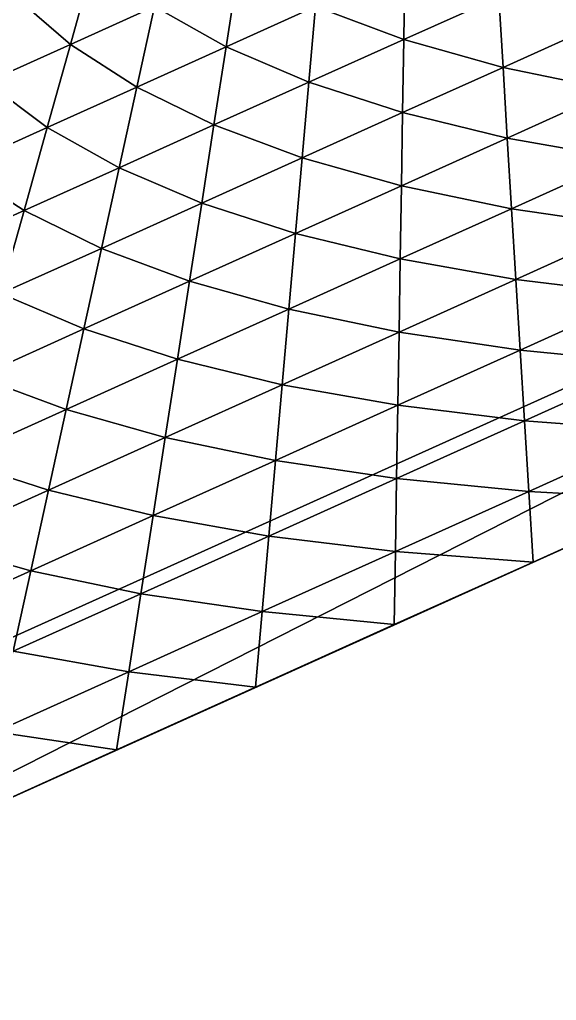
# Model space of a CAD drawing. Header units: metres. Extents: x -32.6 to 43.8, y -33.1 to 27.7.
# Drawn here: x -2.686 to -0.566, y -6.221 to -2.345 of the extents above; entities that cross this region are included whole.
import ezdxf

# ---------------------------------------------------------------- set-up
doc = ezdxf.new("R2010")
doc.units = ezdxf.units.M
for name, color, linetype in [('MANSARDA', 4, 'CONTINUOUS'), ('STRECHA_JIH', 6, 'CONTINUOUS'), ('ZDIVO', 6, 'CONTINUOUS')]:
    doc.layers.add(name, color=color, linetype=linetype)

msp = doc.modelspace()

# ---------------------------------------------------------------- linework, layer by layer
at = {"layer": 'MANSARDA'}
for points in [[(6.7267, -0.5235, 4.36), (-4.1305, -5.4244, 4.36), (-4.4968, -6.2212, 7.29)], [(6.7267, -0.5235, 4.36), (-4.4968, -6.2212, 7.29), (7.5668, -0.7757, 7.29)]]:
    msp.add_3dface(points, dxfattribs=at)
at = {"layer": 'STRECHA_JIH'}
for points in [[(-0.3806, -2.3543, 8.6497), (-0.7941, -2.2539, 8.8439), (-0.4193, -2.0848, 8.8439)], [(-2.4855, -2.4423, 9.2324), (-2.7038, -2.2535, 9.4266), (-2.394, -2.1139, 9.4266)], [(-2.154, -2.2929, 9.2324), (-2.4855, -2.4423, 9.2324), (-2.394, -2.1139, 9.4266)], [(-1.8706, -2.4522, 9.0381), (-2.154, -2.2929, 9.2324), (-1.8225, -2.1435, 9.2324)], [(-1.5174, -2.293, 9.0381), (-1.8706, -2.4522, 9.0381), (-1.8225, -2.1435, 9.2324)], [(-1.169, -2.4229, 8.8439), (-1.5174, -2.293, 9.0381), (-1.1643, -2.1338, 9.0381)], [(-0.7941, -2.2539, 8.8439), (-1.169, -2.4229, 8.8439), (-1.1643, -2.1338, 9.0381)], [(-2.4855, -2.4423, 9.2324), (-2.8169, -2.5917, 9.2324), (-2.7038, -2.2535, 9.4266)], [(-0.7771, -2.5332, 8.6497), (-1.169, -2.4229, 8.8439), (-0.7941, -2.2539, 8.8439)], [(-0.3806, -2.3543, 8.6497), (-0.7771, -2.5332, 8.6497), (-0.7941, -2.2539, 8.8439)], [(-2.2238, -2.6115, 9.0381), (-2.4855, -2.4423, 9.2324), (-2.154, -2.2929, 9.2324)], [(-1.8706, -2.4522, 9.0381), (-2.2238, -2.6115, 9.0381), (-2.154, -2.2929, 9.2324)], [(-1.5438, -2.5919, 8.8439), (-1.8706, -2.4522, 9.0381), (-1.5174, -2.293, 9.0381)], [(-1.169, -2.4229, 8.8439), (-1.5438, -2.5919, 8.8439), (-1.5174, -2.293, 9.0381)], [(-0.342, -2.6239, 8.4554), (-0.7771, -2.5332, 8.6497), (-0.3806, -2.3543, 8.6497)], [(-1.1737, -2.712, 8.6497), (-1.5438, -2.5919, 8.8439), (-1.169, -2.4229, 8.8439)], [(-0.7771, -2.5332, 8.6497), (-1.1737, -2.712, 8.6497), (-1.169, -2.4229, 8.8439)], [(-2.5769, -2.7707, 9.0381), (-2.8169, -2.5917, 9.2324), (-2.4855, -2.4423, 9.2324)], [(-2.2238, -2.6115, 9.0381), (-2.5769, -2.7707, 9.0381), (-2.4855, -2.4423, 9.2324)], [(-1.9187, -2.761, 8.8439), (-2.2238, -2.6115, 9.0381), (-1.8706, -2.4522, 9.0381)], [(-1.5438, -2.5919, 8.8439), (-1.9187, -2.761, 8.8439), (-1.8706, -2.4522, 9.0381)], [(-0.7602, -2.8125, 8.4554), (-1.1737, -2.712, 8.6497), (-0.7771, -2.5332, 8.6497)], [(-0.342, -2.6239, 8.4554), (-0.7602, -2.8125, 8.4554), (-0.7771, -2.5332, 8.6497)], [(-2.5769, -2.7707, 9.0381), (-2.9301, -2.9299, 9.0381), (-2.8169, -2.5917, 9.2324)], [(-1.5702, -2.8909, 8.6497), (-1.9187, -2.761, 8.8439), (-1.5438, -2.5919, 8.8439)], [(-1.1737, -2.712, 8.6497), (-1.5702, -2.8909, 8.6497), (-1.5438, -2.5919, 8.8439)], [(-2.2935, -2.93, 8.8439), (-2.5769, -2.7707, 9.0381), (-2.2238, -2.6115, 9.0381)], [(-1.9187, -2.761, 8.8439), (-2.2935, -2.93, 8.8439), (-2.2238, -2.6115, 9.0381)], [(-0.3033, -2.8934, 8.2612), (-0.7602, -2.8125, 8.4554), (-0.342, -2.6239, 8.4554)], [(-1.1784, -3.0012, 8.4554), (-1.5702, -2.8909, 8.6497), (-1.1737, -2.712, 8.6497)], [(-0.7602, -2.8125, 8.4554), (-1.1784, -3.0012, 8.4554), (-1.1737, -2.712, 8.6497)], [(-2.6684, -3.0991, 8.8439), (-2.9301, -2.9299, 9.0381), (-2.5769, -2.7707, 9.0381)], [(-2.2935, -2.93, 8.8439), (-2.6684, -3.0991, 8.8439), (-2.5769, -2.7707, 9.0381)], [(-1.9668, -3.0698, 8.6497), (-2.2935, -2.93, 8.8439), (-1.9187, -2.761, 8.8439)], [(-1.5702, -2.8909, 8.6497), (-1.9668, -3.0698, 8.6497), (-1.9187, -2.761, 8.8439)], [(-0.7432, -3.0919, 8.2612), (-1.1784, -3.0012, 8.4554), (-0.7602, -2.8125, 8.4554)], [(-0.3033, -2.8934, 8.2612), (-0.7432, -3.0919, 8.2612), (-0.7602, -2.8125, 8.4554)], [(-1.5966, -3.1899, 8.4554), (-1.9668, -3.0698, 8.6497), (-1.5702, -2.8909, 8.6497)], [(-1.1784, -3.0012, 8.4554), (-1.5966, -3.1899, 8.4554), (-1.5702, -2.8909, 8.6497)], [(-0.2646, -3.1629, 8.0669), (-0.7432, -3.0919, 8.2612), (-0.3033, -2.8934, 8.2612)], [(-2.6684, -3.0991, 8.8439), (-3.0432, -3.2681, 8.8439), (-2.9301, -2.9299, 9.0381)], [(-2.3633, -3.2486, 8.6497), (-2.6684, -3.0991, 8.8439), (-2.2935, -2.93, 8.8439)], [(-1.9668, -3.0698, 8.6497), (-2.3633, -3.2486, 8.6497), (-2.2935, -2.93, 8.8439)], [(-1.1831, -3.2903, 8.2612), (-1.5966, -3.1899, 8.4554), (-1.1784, -3.0012, 8.4554)], [(-0.7432, -3.0919, 8.2612), (-1.1831, -3.2903, 8.2612), (-1.1784, -3.0012, 8.4554)], [(-2.7598, -3.4275, 8.6497), (-3.0432, -3.2681, 8.8439), (-2.6684, -3.0991, 8.8439)], [(-2.3633, -3.2486, 8.6497), (-2.7598, -3.4275, 8.6497), (-2.6684, -3.0991, 8.8439)], [(-2.0149, -3.3785, 8.4554), (-2.3633, -3.2486, 8.6497), (-1.9668, -3.0698, 8.6497)], [(-1.5966, -3.1899, 8.4554), (-2.0149, -3.3785, 8.4554), (-1.9668, -3.0698, 8.6497)], [(-0.7262, -3.3712, 8.0669), (-1.1831, -3.2903, 8.2612), (-0.7432, -3.0919, 8.2612)], [(-0.2646, -3.1629, 8.0669), (-0.7262, -3.3712, 8.0669), (-0.7432, -3.0919, 8.2612)], [(-0.226, -3.4324, 7.8727), (-0.7262, -3.3712, 8.0669), (-0.2646, -3.1629, 8.0669)], [(-1.623, -3.4888, 8.2612), (-2.0149, -3.3785, 8.4554), (-1.5966, -3.1899, 8.4554)], [(-1.1831, -3.2903, 8.2612), (-1.623, -3.4888, 8.2612), (-1.5966, -3.1899, 8.4554)], [(-2.4331, -3.5672, 8.4554), (-2.7598, -3.4275, 8.6497), (-2.3633, -3.2486, 8.6497)], [(-2.0149, -3.3785, 8.4554), (-2.4331, -3.5672, 8.4554), (-2.3633, -3.2486, 8.6497)], [(-1.1878, -3.5795, 8.0669), (-1.623, -3.4888, 8.2612), (-1.1831, -3.2903, 8.2612)], [(-0.7262, -3.3712, 8.0669), (-1.1878, -3.5795, 8.0669), (-1.1831, -3.2903, 8.2612)], [(-0.7093, -3.6505, 7.8727), (-1.1878, -3.5795, 8.0669), (-0.7262, -3.3712, 8.0669)], [(-0.226, -3.4324, 7.8727), (-0.7093, -3.6505, 7.8727), (-0.7262, -3.3712, 8.0669)], [(-2.0629, -3.6873, 8.2612), (-2.4331, -3.5672, 8.4554), (-2.0149, -3.3785, 8.4554)], [(-1.623, -3.4888, 8.2612), (-2.0629, -3.6873, 8.2612), (-2.0149, -3.3785, 8.4554)], [(-2.4331, -3.5672, 8.4554), (-2.8513, -3.7559, 8.4554), (-2.7598, -3.4275, 8.6497)], [(-0.1873, -3.702, 7.6785), (-0.7093, -3.6505, 7.8727), (-0.226, -3.4324, 7.8727)], [(-1.6494, -3.7878, 8.0669), (-2.0629, -3.6873, 8.2612), (-1.623, -3.4888, 8.2612)], [(-1.1878, -3.5795, 8.0669), (-1.6494, -3.7878, 8.0669), (-1.623, -3.4888, 8.2612)], [(-2.5029, -3.8858, 8.2612), (-2.8513, -3.7559, 8.4554), (-2.4331, -3.5672, 8.4554)], [(-2.0629, -3.6873, 8.2612), (-2.5029, -3.8858, 8.2612), (-2.4331, -3.5672, 8.4554)], [(-1.1926, -3.8686, 7.8727), (-1.6494, -3.7878, 8.0669), (-1.1878, -3.5795, 8.0669)], [(-0.7093, -3.6505, 7.8727), (-1.1926, -3.8686, 7.8727), (-1.1878, -3.5795, 8.0669)], [(-0.6923, -3.9299, 7.6785), (-1.1926, -3.8686, 7.8727), (-0.7093, -3.6505, 7.8727)], [(-0.1873, -3.702, 7.6785), (-0.6923, -3.9299, 7.6785), (-0.7093, -3.6505, 7.8727)], [(-2.111, -3.9961, 8.0669), (-2.5029, -3.8858, 8.2612), (-2.0629, -3.6873, 8.2612)], [(-1.6494, -3.7878, 8.0669), (-2.111, -3.9961, 8.0669), (-2.0629, -3.6873, 8.2612)], [(-0.1487, -3.9715, 7.4842), (-0.6923, -3.9299, 7.6785), (-0.1873, -3.702, 7.6785)], [(-2.5029, -3.8858, 8.2612), (-2.9428, -4.0842, 8.2612), (-2.8513, -3.7559, 8.4554)], [(-1.6758, -4.0867, 7.8727), (-2.111, -3.9961, 8.0669), (-1.6494, -3.7878, 8.0669)], [(-1.1926, -3.8686, 7.8727), (-1.6758, -4.0867, 7.8727), (-1.6494, -3.7878, 8.0669)], [(-1.1973, -4.1578, 7.6785), (-1.6758, -4.0867, 7.8727), (-1.1926, -3.8686, 7.8727)], [(-0.6923, -3.9299, 7.6785), (-1.1973, -4.1578, 7.6785), (-1.1926, -3.8686, 7.8727)], [(-2.5726, -4.2043, 8.0669), (-2.9428, -4.0842, 8.2612), (-2.5029, -3.8858, 8.2612)], [(-2.111, -3.9961, 8.0669), (-2.5726, -4.2043, 8.0669), (-2.5029, -3.8858, 8.2612)], [(-0.6753, -4.2092, 7.4842), (-1.1973, -4.1578, 7.6785), (-0.6923, -3.9299, 7.6785)], [(-0.1487, -3.9715, 7.4842), (-0.6753, -4.2092, 7.4842), (-0.6923, -3.9299, 7.6785)], [(-0.11, -4.241, 7.29), (-0.6753, -4.2092, 7.4842), (-0.1487, -3.9715, 7.4842)], [(-2.1591, -4.3048, 7.8727), (-2.5726, -4.2043, 8.0669), (-2.111, -3.9961, 8.0669)], [(-1.6758, -4.0867, 7.8727), (-2.1591, -4.3048, 7.8727), (-2.111, -3.9961, 8.0669)], [(-2.5726, -4.2043, 8.0669), (-3.0342, -4.4126, 8.0669), (-2.9428, -4.0842, 8.2612)], [(-1.7022, -4.3857, 7.6785), (-2.1591, -4.3048, 7.8727), (-1.6758, -4.0867, 7.8727)], [(-1.1973, -4.1578, 7.6785), (-1.7022, -4.3857, 7.6785), (-1.6758, -4.0867, 7.8727)], [(-1.202, -4.4469, 7.4842), (-1.7022, -4.3857, 7.6785), (-1.1973, -4.1578, 7.6785)], [(-0.6753, -4.2092, 7.4842), (-1.202, -4.4469, 7.4842), (-1.1973, -4.1578, 7.6785)], [(-2.6424, -4.5229, 7.8727), (-3.0342, -4.4126, 8.0669), (-2.5726, -4.2043, 8.0669)], [(-2.1591, -4.3048, 7.8727), (-2.6424, -4.5229, 7.8727), (-2.5726, -4.2043, 8.0669)], [(-0.6584, -4.4886, 7.29), (-1.202, -4.4469, 7.4842), (-0.6753, -4.2092, 7.4842)], [(-0.11, -4.241, 7.29), (-0.6584, -4.4886, 7.29), (-0.6753, -4.2092, 7.4842)], [(-2.2072, -4.6136, 7.6785), (-2.6424, -4.5229, 7.8727), (-2.1591, -4.3048, 7.8727)], [(-1.7022, -4.3857, 7.6785), (-2.2072, -4.6136, 7.6785), (-2.1591, -4.3048, 7.8727)], [(-2.6424, -4.5229, 7.8727), (-3.1257, -4.741, 7.8727), (-3.0342, -4.4126, 8.0669)], [(-1.7286, -4.6846, 7.4842), (-2.2072, -4.6136, 7.6785), (-1.7022, -4.3857, 7.6785)], [(-1.202, -4.4469, 7.4842), (-1.7286, -4.6846, 7.4842), (-1.7022, -4.3857, 7.6785)], [(-1.2067, -4.7361, 7.29), (-1.7286, -4.6846, 7.4842), (-1.202, -4.4469, 7.4842)], [(-0.6584, -4.4886, 7.29), (-1.2067, -4.7361, 7.29), (-1.202, -4.4469, 7.4842)], [(-2.7122, -4.8415, 7.6785), (-3.1257, -4.741, 7.8727), (-2.6424, -4.5229, 7.8727)], [(-2.2072, -4.6136, 7.6785), (-2.7122, -4.8415, 7.6785), (-2.6424, -4.5229, 7.8727)], [(-2.2553, -4.9224, 7.4842), (-2.7122, -4.8415, 7.6785), (-2.2072, -4.6136, 7.6785)], [(-1.7286, -4.6846, 7.4842), (-2.2553, -4.9224, 7.4842), (-2.2072, -4.6136, 7.6785)], [(-1.7551, -4.9836, 7.29), (-2.2553, -4.9224, 7.4842), (-1.7286, -4.6846, 7.4842)], [(-1.2067, -4.7361, 7.29), (-1.7551, -4.9836, 7.29), (-1.7286, -4.6846, 7.4842)], [(-2.2553, -4.9224, 7.4842), (-2.782, -5.1601, 7.4842), (-2.7122, -4.8415, 7.6785)], [(-2.3034, -5.2311, 7.29), (-2.782, -5.1601, 7.4842), (-2.2553, -4.9224, 7.4842)], [(-1.7551, -4.9836, 7.29), (-2.3034, -5.2311, 7.29), (-2.2553, -4.9224, 7.4842)], [(-2.3034, -5.2311, 7.29), (-2.8517, -5.4786, 7.29), (-2.782, -5.1601, 7.4842)]]:
    msp.add_3dface(points, dxfattribs=at)
at = {"layer": 'ZDIVO'}
for points in [[(6.7267, -0.5235), (-4.1305, -5.4244), (-4.1305, -5.4244, 4.36)], [(6.7267, -0.5235), (-4.1305, -5.4244, 4.36), (6.7267, -0.5235, 4.36)]]:
    msp.add_3dface(points, dxfattribs=at)

doc.saveas('drawing.dxf')
